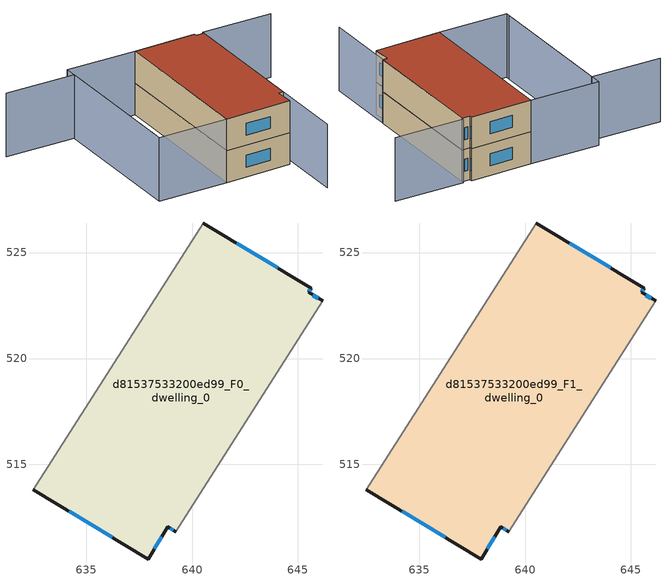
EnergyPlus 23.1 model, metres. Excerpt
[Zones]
d81537533200ed99_F0_dwelling_0
 floor ground (EU_floor_Construction): 645.63,523.33 645.5,523.12 646.17,522.72 639.23,511.83 638.85,512.06 637.93,510.54 632.51,513.8 640.53,526.4 z0
 wall outside (EU_wall_Construction): 632.51,513.8 637.93,510.54 638.85,512.06 639.23,511.83 / 646.17,522.72 645.5,523.12 645.63,523.33 640.53,526.4 z0:3
 wall adiabatic (EU_wall_Construction): 640.53,526.4 632.51,513.8 / 639.23,511.83 646.17,522.72 z0:3
 window (EU_Window_Construction): 638.22,511.01 638.56,511.59 / 634.2,512.79 636.24,511.56 / 644.04,524.28 642.11,525.44 / 645.54,523.18 645.59,523.26 / 645.96,522.84 645.71,522.99 / 638.97,511.99 639.11,511.9 z0.93:2.07
d81537533200ed99_F1_dwelling_0
 floor to d81537533200ed99_F0_dwelling_0 (EU_floor_Construction): 645.63,523.33 645.5,523.12 646.17,522.72 639.23,511.83 638.85,512.06 637.93,510.54 632.51,513.8 640.52,526.4 z3
 wall outside (EU_wall_Construction): 632.51,513.8 637.93,510.54 638.85,512.06 639.23,511.83 / 646.17,522.72 645.5,523.12 645.63,523.33 640.53,526.4 z3:6
 wall adiabatic (EU_wall_Construction): 640.53,526.4 632.51,513.8 / 639.23,511.83 646.17,522.72 z3:6
 window (EU_Window_Construction): 638.22,511.01 638.56,511.59 / 634.2,512.79 636.24,511.56 / 644.04,524.28 642.11,525.44 / 645.54,523.18 645.59,523.26 / 645.96,522.84 645.71,522.99 / 638.97,511.99 639.11,511.9 z3.93:5.07
 roof outside (EU_roof_Construction): 639.23,511.83 646.17,522.72 645.5,523.12 645.63,523.33 640.53,526.4 632.51,513.8 637.93,510.54 638.85,512.06 z6
shading: 635.38,505.78 646.26,522.86 / 646.26,522.86 651.91,519.26 / 628.6,532.68 634.29,529.06 / 634.29,529.06 627.06,517.71 / 640.53,526.4 632.5,513.79 / 632.5,513.79 626.86,517.39 / 626.86,517.39 634.88,529.99 / 634.88,529.99 640.53,526.4 z0:6
[Building]
EU S2 Campaign: North Axis=0; Terrain=City; Solar Distribution=FullExterior
[Site:Location]
Montreal-Trudeau.Intl.AP: Latitude=45.4667; Longitude=-73.75; Time Zone=-5; Elevation=36
[SizingPeriod:WeatherFileDays]
AnnualSizingPeriod: Begin Month=1; Begin Day of Month=1; End Month=12; End Day of Month=31; Day of Week for Start Day=Monday; Use Weather File Daylight Saving Period=No; Use Weather File Rain and Snow Indicators=No
[MATERIAL]
EU_InternalMass_Material: Roughness=MediumRough; Thickness=0.1; Conductivity=1; Density=1800; Specific Heat=900; Thermal Absorptance=0.9; Solar Absorptance=0.7; Visible Absorptance=0.7
[MATERIAL:NOMASS] Roughness=MediumRough; Thermal Absorptance=0.9; Solar Absorptance=0.7; Visible Absorptance=0.7
Name | Thermal Resistance
EU_wall_NoMass; EU_floor_NoMass | 1.36485
EU_roof_NoMass | 2.55992
[WINDOWMATERIAL:SIMPLEGLAZINGSYSTEM]
EU_Window_SimpleGlazing: UFactor=3.92339; Solar Heat Gain Coefficient=0.8; Visible Transmittance=0.8
[CONSTRUCTION]
EU_wall_Construction: EU_wall_NoMass
EU_roof_Construction: EU_roof_NoMass
EU_floor_Construction: EU_floor_NoMass
EU_Window_Construction: EU_Window_SimpleGlazing
EU_InternalMass_Construction: EU_InternalMass_Material
[ZONE] Type=1; Multiplier=1; Ceiling Height=autocalculate; Floor Area=autocalculate; Part of Total Floor Area=Yes
Name | Volume
d81537533200ed99_F0_dwelling_0 | 298.921
d81537533200ed99_F1_dwelling_0 | 298.92
[INTERNALMASS] Construction=EU_InternalMass_Construction; Surface Area=99.64
Name | Zone or ZoneList
d81537533200ed99_F0_dwelling_0_EU_InternalMass | d81537533200ed99_F0_dwelling_0
d81537533200ed99_F1_dwelling_0_EU_InternalMass | d81537533200ed99_F1_dwelling_0
[OTHEREQUIPMENT] Fuel Type=Electricity; Design Level Calculation Method=Watts/Area; Power per Zone Floor Area=1; Fraction Latent=0; Fraction Radiant=0; Fraction Lost=0; Carbon Dioxide Generation Rate=0; EndUse Subcategory=EU_Step8_InternalGains
Name | Zone or ZoneList or Space or SpaceList | Schedule
EU_Step8_InternalGain_d81537533200ed99_F0_dwelling_0_f000 | d81537533200ed99_F0_dwelling_0 | EU_Step8_GainSchedule_d81537533200ed99_F0_dwelling_0_f000
EU_Step8_InternalGain_d81537533200ed99_F1_dwelling_0_f000 | d81537533200ed99_F1_dwelling_0 | EU_Step8_GainSchedule_d81537533200ed99_F1_dwelling_0_f000
[ZONEVENTILATION:DESIGNFLOWRATE] Schedule=EU_AlwaysOn; Design Flow Rate Calculation Method=AirChanges/Hour; Air Changes per Hour=0.860309; Ventilation Type=Natural; Fan Pressure Rise=0; Fan Total Efficiency=1; Constant Term Coefficient=1; Temperature Term Coefficient=0; Velocity Term Coefficient=0; Velocity Squared Term Coefficient=0; Minimum Indoor Temperature=-100; Maximum Indoor Temperature=100; Delta Temperature=-100; Minimum Outdoor Temperature=-100; Maximum Outdoor Temperature=100; Maximum Wind Speed=40
Name | Zone or ZoneList or Space or SpaceList
EU_ConstantAir_d81537533200ed99_F0_dwelling_0 | d81537533200ed99_F0_dwelling_0
EU_ConstantAir_d81537533200ed99_F1_dwelling_0 | d81537533200ed99_F1_dwelling_0
[HVACTEMPLATE:THERMOSTAT] Constant Heating Setpoint=20; Constant Cooling Setpoint=50
EU_HeatOnly_d81537533200ed99_F0_dwelling_0; EU_HeatOnly_d81537533200ed99_F1_dwelling_0
[HVACTEMPLATE:ZONE:IDEALLOADSAIRSYSTEM] System Availability Schedule=EU_AlwaysOn; Maximum Heating Supply Air Temperature=50; Minimum Cooling Supply Air Temperature=13; Maximum Heating Supply Air Humidity Ratio=0.0156; Minimum Cooling Supply Air Humidity Ratio=0.0077; Heating Limit=NoLimit; Cooling Limit=NoLimit; Heating Availability Schedule=EU_AlwaysOn; Cooling Availability Schedule=EU_CoolingOff; Dehumidification Control Type=ConstantSensibleHeatRatio; Cooling Sensible Heat Ratio=0.7; Dehumidification Setpoint=60; Humidification Control Type=None; Humidification Setpoint=30; Outdoor Air Method=None; Outdoor Air Flow Rate per Person=0.00944; Outdoor Air Flow Rate per Zone Floor Area=0; Outdoor Air Flow Rate per Zone=0; Demand Controlled Ventilation Type=None; Outdoor Air Economizer Type=NoEconomizer; Heat Recovery Type=None; Sensible Heat Recovery Effectiveness=0.7; Latent Heat Recovery Effectiveness=0.65
Name | Template Thermostat
d81537533200ed99_F0_dwelling_0 | EU_HeatOnly_d81537533200ed99_F0_dwelling_0
d81537533200ed99_F1_dwelling_0 | EU_HeatOnly_d81537533200ed99_F1_dwelling_0
[SIZING:ZONE] Zone Cooling Design Supply Air Temperature Input Method=SupplyAirTemperature; Zone Cooling Design Supply Air Temperature=13; Zone Heating Design Supply Air Temperature Input Method=SupplyAirTemperature; Zone Heating Design Supply Air Temperature=50; Zone Cooling Design Supply Air Humidity Ratio=0.008; Zone Heating Design Supply Air Humidity Ratio=0.008; Cooling Design Air Flow Method=DesignDay; Cooling Design Air Flow Rate=0; Cooling Minimum Air Flow per Zone Floor Area=0.000762; Cooling Minimum Air Flow=0; Cooling Minimum Air Flow Fraction=0.2; Heating Design Air Flow Method=DesignDay; Heating Design Air Flow Rate=0; Heating Maximum Air Flow per Zone Floor Area=0.002032; Heating Maximum Air Flow=0.141576; Heating Maximum Air Flow Fraction=0.3; Account for Dedicated Outdoor Air System=No; Dedicated Outdoor Air System Control Strategy=NeutralSupplyAir; Dedicated Outdoor Air Low Setpoint Temperature for Design=autosize; Dedicated Outdoor Air High Setpoint Temperature for Design=autosize; Zone Load Sizing Method=Sensible Load Only No Latent Load; Zone Latent Cooling Design Supply Air Humidity Ratio Input Method=HumidityRatioDifference; Zone Cooling Design Supply Air Humidity Ratio Difference=0.005; Zone Latent Heating Design Supply Air Humidity Ratio Input Method=HumidityRatioDifference; Zone Humidification Design Supply Air Humidity Ratio Difference=0.005
d81537533200ed99_F0_dwelling_0; d81537533200ed99_F1_dwelling_0
[SCHEDULE:CONSTANT]
Name | Hourly Value
EU_AlwaysOn | 1
EU_CoolingOff | 0
[SCHEDULE:FILE] Column Number=1; Rows to Skip at Top=0; Number of Hours of Data=8760; Column Separator=Comma; Interpolate to Timestep=No; Minutes per Item=60; Adjust Schedule for Daylight Savings=Yes
Name | File
EU_Step8_GainSchedule_d81537533200ed99_F0_dwelling_0_f000 | ../../schedules/d81537533200ed99/d81537533200ed99_F0_dwelling_0_f000_gain.csv
EU_Step8_GainSchedule_d81537533200ed99_F1_dwelling_0_f000 | ../../schedules/d81537533200ed99/d81537533200ed99_F1_dwelling_0_f000_gain.csv
